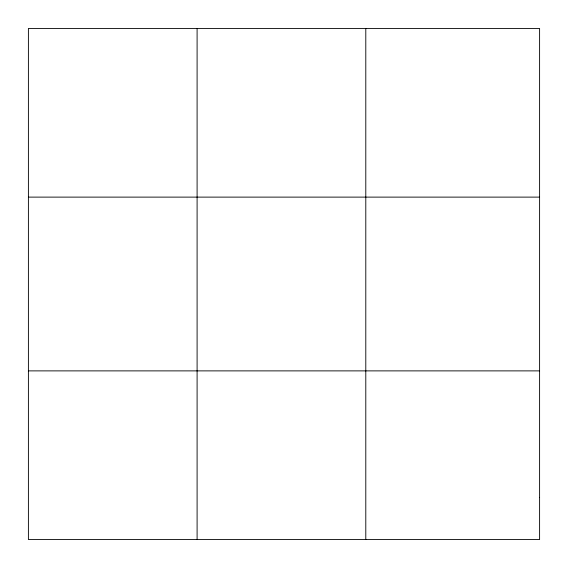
<?xml version="1.0" encoding="UTF-8"?>
<svg xmlns="http://www.w3.org/2000/svg" width="568" height="568" viewBox="0 0 568 568"><rect width="100%" height="100%" fill="white"/><g stroke="black" fill="none" stroke-linecap="round" stroke-linejoin="round"><path stroke-width="0.85" d="M197.096 539.529L197.096 28.471M365.792 539.529L365.792 28.471M28.4 197.117L539.6 197.117M28.4 370.883L539.6 370.883M539.6 497.369L539.6 539.529L28.4 539.529L28.4 28.471L539.6 28.471L539.6 497.369"/></g></svg>
